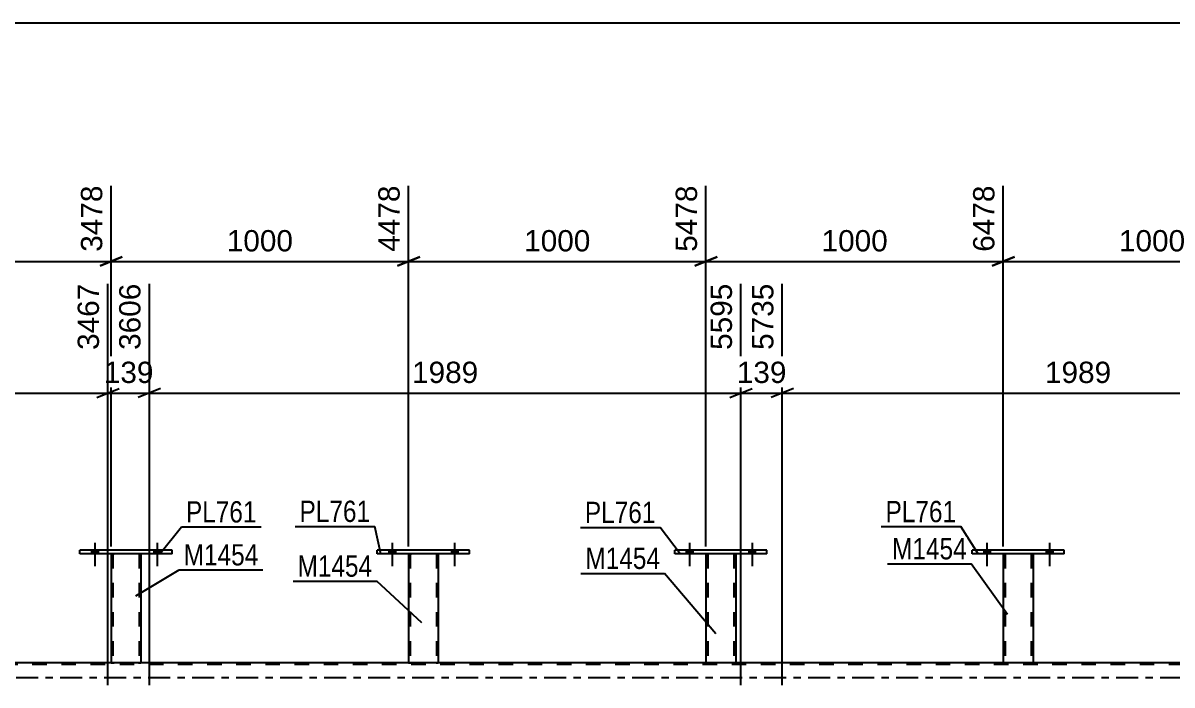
# Model space of a CAD drawing. Header units: millimetres. Extents: x -111 to 730, y -414 to 180.
# Drawn here: x 87.7 to 242.3, y -1 to 88 of the extents above; entities that cross this region are included whole.
import ezdxf

# ---------------------------------------------------------------- set-up
doc = ezdxf.new("R2010")
doc.units = ezdxf.units.MM
doc.linetypes.add('DXK_LINE_DOT2', pattern=[3.9198, 1.9599, -1.9599])
doc.linetypes.add('DXK_LINE_DOT3', pattern=[5.9187, 2.979, -0.9799, 0.9799, -0.9799])
doc.styles.add('Arial', font='ARIAL.TTF', dxfattribs={"height": 0.2})
doc.styles.add('Arial Narrow', font='ARIALN.TTF', dxfattribs={"height": 0.2})

# ---------------------------------------------------------------- blocks, each defined once
blk = doc.blocks.new('Bolt-717263172-3336 - 2963')
at = {"linetype": 'Continuous'}
for points in [[(216.94, 16.64), (217.82, 16.64), (217.82, 17.12), (216.94, 17.12)], [(225.34, 16.64), (226.22, 16.64), (226.22, 17.12), (225.34, 17.12)]]:
    blk.add_hatch(color=1, dxfattribs=at).paths.add_polyline_path(points)
at = {"color": 1, "linetype": 'Continuous'}
for p, q in [((216.94, 17.12), (216.94, 16.64)), ((217.38, 18.12), (217.38, 15)), ((217.82, 17.12), (217.82, 16.64)), ((225.34, 17.12), (225.34, 16.64)), ((225.78, 18.12), (225.78, 15)), ((226.22, 17.12), (226.22, 16.64))]:
    blk.add_line(p, q, dxfattribs=at)
blk = doc.blocks.new('Part-717263172-3258 - 2963')
at = {"color": 2, "linetype": 'Continuous'}
for p, q in [((215.38, 16.64), (215.38, 17.12)), ((227.78, 17.12), (215.38, 17.12)), ((227.78, 16.64), (227.78, 17.12)), ((227.78, 16.64), (215.38, 16.64))]:
    blk.add_line(p, q, dxfattribs=at)
blk = doc.blocks.new('Part-717263172-3263 - 2963')
at = {"color": 7, "linetype": 'DXK_LINE_DOT2'}
for p, q in [((219.58, 16.64), (219.58, 16.65)), ((219.58, 16.65), (219.58, 16.64)), ((219.61, 16.65), (219.58, 16.65)), ((219.58, 16.64), (219.58, 16.64)), ((219.58, 16.64), (219.61, 16.64)), ((219.72, 16.65), (219.61, 16.65)), ((219.61, 16.64), (219.72, 16.64)), ((219.87, 16.65), (219.72, 16.65)), ((219.72, 16.64), (219.87, 16.64)), ((219.82, 16.65), (219.82, 16.64)), ((219.82, 16.65), (219.82, 2)), ((219.82, 16.65), (219.84, 16.65)), ((219.84, 16.64), (219.82, 16.64)), ((219.84, 16.65), (219.89, 16.65)), ((219.89, 16.64), (219.84, 16.64)), ((223.28, 16.65), (219.87, 16.65)), ((223.28, 16.64), (219.87, 16.64)), ((219.89, 16.65), (219.97, 16.65)), ((223.19, 16.64), (219.89, 16.64)), ((223.27, 16.65), (219.97, 16.65)), ((223.27, 16.64), (223.19, 16.64)), ((223.27, 16.65), (223.32, 16.65)), ((223.32, 16.64), (223.27, 16.64)), ((223.44, 16.65), (223.28, 16.65)), ((223.28, 16.64), (223.44, 16.64)), ((223.32, 16.65), (223.34, 16.65)), ((223.34, 16.64), (223.32, 16.64)), ((223.34, 16.64), (223.34, 16.65)), ((223.34, 16.65), (223.34, 2)), ((223.54, 16.65), (223.44, 16.65)), ((223.44, 16.64), (223.54, 16.64)), ((223.58, 16.65), (223.54, 16.65)), ((223.54, 16.64), (223.58, 16.64)), ((223.58, 16.65), (223.58, 16.64)), ((223.58, 16.64), (223.58, 16.65)), ((223.58, 16.64), (223.58, 16.64)), ((219.58, 2), (219.61, 2)), ((219.61, 2), (219.72, 2)), ((219.72, 2), (219.87, 2)), ((219.84, 2), (219.82, 2)), ((219.82, 2), (219.84, 2)), ((219.89, 2), (219.84, 2)), ((219.84, 2), (219.87, 2)), ((223.28, 2), (219.87, 2)), ((219.87, 2), (219.89, 2)), ((223.19, 2), (219.89, 2)), ((219.89, 2), (219.97, 2)), ((223.27, 2), (219.97, 2)), ((223.27, 2), (223.19, 2)), ((223.32, 2), (223.27, 2)), ((223.27, 2), (223.32, 2)), ((223.28, 2), (223.44, 2)), ((223.34, 2), (223.32, 2)), ((223.32, 2), (223.34, 2)), ((223.44, 2), (223.54, 2)), ((223.54, 2), (223.58, 2))]:
    blk.add_line(p, q, dxfattribs=at)
at = {"color": 2, "linetype": 'Continuous'}
for p, q in [((219.58, 16.64), (219.58, 2)), ((223.58, 16.64), (223.58, 2)), ((219.61, 2), (219.58, 2)), ((219.72, 2), (219.61, 2)), ((219.87, 2), (219.72, 2)), ((223.28, 2), (219.87, 2)), ((223.44, 2), (223.28, 2)), ((223.54, 2), (223.44, 2)), ((223.58, 2), (223.54, 2))]:
    blk.add_line(p, q, dxfattribs=at)
blk = doc.blocks.new('Part-717263172-3284 - 2963')
at = {"color": 2, "linetype": 'Continuous'}
for p, q in [((95.38, 16.64), (95.38, 17.12)), ((107.78, 17.12), (95.38, 17.12)), ((107.78, 16.64), (107.78, 17.12)), ((107.78, 16.64), (95.38, 16.64))]:
    blk.add_line(p, q, dxfattribs=at)
blk = doc.blocks.new('Part-717263172-3289 - 2963')
at = {"color": 7, "linetype": 'DXK_LINE_DOT2'}
for p, q in [((99.58, 16.64), (99.58, 16.65)), ((99.58, 16.65), (99.58, 16.64)), ((99.61, 16.65), (99.58, 16.65)), ((99.58, 16.64), (99.58, 16.64)), ((99.58, 16.64), (99.61, 16.64)), ((99.72, 16.65), (99.61, 16.65)), ((99.61, 16.64), (99.72, 16.64)), ((99.87, 16.65), (99.72, 16.65)), ((99.72, 16.64), (99.87, 16.64)), ((99.82, 16.65), (99.82, 16.64)), ((99.82, 16.65), (99.82, 2)), ((99.82, 16.65), (99.84, 16.65)), ((99.84, 16.64), (99.82, 16.64)), ((99.84, 16.65), (99.89, 16.65)), ((99.89, 16.64), (99.84, 16.64)), ((103.28, 16.65), (99.87, 16.65)), ((103.28, 16.64), (99.87, 16.64)), ((99.89, 16.65), (99.97, 16.65)), ((103.19, 16.64), (99.89, 16.64)), ((103.27, 16.65), (99.97, 16.65)), ((103.27, 16.64), (103.19, 16.64)), ((103.27, 16.65), (103.32, 16.65)), ((103.32, 16.64), (103.27, 16.64)), ((103.44, 16.65), (103.28, 16.65)), ((103.28, 16.64), (103.44, 16.64)), ((103.32, 16.65), (103.34, 16.65)), ((103.34, 16.64), (103.32, 16.64)), ((103.34, 16.64), (103.34, 16.65)), ((103.34, 16.65), (103.34, 2)), ((103.54, 16.65), (103.44, 16.65)), ((103.44, 16.64), (103.54, 16.64)), ((103.58, 16.65), (103.54, 16.65)), ((103.54, 16.64), (103.58, 16.64)), ((103.58, 16.65), (103.58, 16.64)), ((103.58, 16.64), (103.58, 16.65)), ((103.58, 16.64), (103.58, 16.64)), ((99.58, 2), (99.61, 2)), ((99.61, 2), (99.72, 2)), ((99.72, 2), (99.87, 2)), ((99.84, 2), (99.82, 2)), ((99.82, 2), (99.84, 2)), ((99.89, 2), (99.84, 2)), ((99.84, 2), (99.89, 2)), ((103.28, 2), (99.87, 2)), ((103.19, 2), (99.89, 2)), ((99.89, 2), (99.97, 2)), ((103.27, 2), (99.97, 2)), ((103.27, 2), (103.19, 2)), ((103.32, 2), (103.27, 2)), ((103.27, 2), (103.32, 2)), ((103.28, 2), (103.44, 2)), ((103.34, 2), (103.32, 2)), ((103.32, 2), (103.34, 2)), ((103.44, 2), (103.54, 2)), ((103.54, 2), (103.58, 2))]:
    blk.add_line(p, q, dxfattribs=at)
at = {"color": 2, "linetype": 'Continuous'}
for p, q in [((99.58, 16.64), (99.58, 2)), ((103.58, 16.64), (103.58, 2)), ((99.61, 2), (99.58, 2)), ((99.72, 2), (99.61, 2)), ((99.87, 2), (99.72, 2)), ((103.28, 2), (99.87, 2)), ((103.44, 2), (103.28, 2)), ((103.54, 2), (103.44, 2)), ((103.58, 2), (103.54, 2))]:
    blk.add_line(p, q, dxfattribs=at)
blk = doc.blocks.new('Part-717263172-3294 - 2963')
at = {"color": 2, "linetype": 'Continuous'}
for p, q in [((135.38, 16.64), (135.38, 17.12)), ((147.78, 17.12), (135.38, 17.12)), ((147.78, 16.64), (147.78, 17.12)), ((147.78, 16.64), (135.38, 16.64))]:
    blk.add_line(p, q, dxfattribs=at)
blk = doc.blocks.new('Part-717263172-3299 - 2963')
at = {"color": 7, "linetype": 'DXK_LINE_DOT2'}
for p, q in [((139.58, 16.64), (139.58, 16.65)), ((139.58, 16.65), (139.58, 16.64)), ((139.61, 16.65), (139.58, 16.65)), ((139.58, 16.64), (139.58, 16.64)), ((139.58, 16.64), (139.61, 16.64)), ((139.72, 16.65), (139.61, 16.65)), ((139.61, 16.64), (139.72, 16.64)), ((139.87, 16.65), (139.72, 16.65)), ((139.72, 16.64), (139.87, 16.64)), ((139.82, 16.65), (139.82, 16.64)), ((139.82, 16.65), (139.82, 2)), ((139.82, 16.65), (139.84, 16.65)), ((139.84, 16.64), (139.82, 16.64)), ((139.84, 16.65), (139.89, 16.65)), ((139.89, 16.64), (139.84, 16.64)), ((143.28, 16.65), (139.87, 16.65)), ((143.28, 16.64), (139.87, 16.64)), ((139.89, 16.65), (139.97, 16.65)), ((143.19, 16.64), (139.89, 16.64)), ((143.27, 16.65), (139.97, 16.65)), ((143.27, 16.64), (143.19, 16.64)), ((143.27, 16.65), (143.32, 16.65)), ((143.32, 16.64), (143.27, 16.64)), ((143.44, 16.65), (143.28, 16.65)), ((143.28, 16.64), (143.44, 16.64)), ((143.32, 16.65), (143.34, 16.65)), ((143.34, 16.64), (143.32, 16.64)), ((143.34, 16.64), (143.34, 16.65)), ((143.34, 16.65), (143.34, 2)), ((143.54, 16.65), (143.44, 16.65)), ((143.44, 16.64), (143.54, 16.64)), ((143.58, 16.65), (143.54, 16.65)), ((143.54, 16.64), (143.58, 16.64)), ((143.58, 16.65), (143.58, 16.64)), ((143.58, 16.64), (143.58, 16.65)), ((143.58, 16.64), (143.58, 16.64)), ((139.58, 2), (139.61, 2)), ((139.61, 2), (139.72, 2)), ((139.72, 2), (139.87, 2)), ((139.84, 2), (139.82, 2)), ((139.82, 2), (139.84, 2)), ((139.89, 2), (139.84, 2)), ((139.84, 2), (139.89, 2)), ((143.28, 2), (139.87, 2)), ((143.19, 2), (139.89, 2)), ((139.89, 2), (139.97, 2)), ((143.32, 2), (139.97, 2)), ((143.27, 2), (143.19, 2)), ((143.32, 2), (143.27, 2)), ((143.28, 2), (143.44, 2)), ((143.34, 2), (143.32, 2)), ((143.32, 2), (143.34, 2)), ((143.44, 2), (143.54, 2)), ((143.54, 2), (143.58, 2))]:
    blk.add_line(p, q, dxfattribs=at)
at = {"color": 2, "linetype": 'Continuous'}
for p, q in [((139.58, 16.64), (139.58, 2)), ((143.58, 16.64), (143.58, 2)), ((139.61, 2), (139.58, 2)), ((139.72, 2), (139.61, 2)), ((139.87, 2), (139.72, 2)), ((143.28, 2), (139.87, 2)), ((143.44, 2), (143.28, 2)), ((143.54, 2), (143.44, 2)), ((143.58, 2), (143.54, 2))]:
    blk.add_line(p, q, dxfattribs=at)
blk = doc.blocks.new('Part-717263172-3304 - 2963')
at = {"color": 2, "linetype": 'Continuous'}
for p, q in [((175.38, 16.64), (175.38, 17.12)), ((187.78, 17.12), (175.38, 17.12)), ((187.78, 16.64), (187.78, 17.12)), ((187.78, 16.64), (175.38, 16.64))]:
    blk.add_line(p, q, dxfattribs=at)
blk = doc.blocks.new('Bolt-717263172-3335 - 2963')
at = {"linetype": 'Continuous'}
for points in [[(216.94, 16.64), (217.82, 16.64), (217.82, 17.12), (216.94, 17.12)], [(225.34, 16.64), (226.22, 16.64), (226.22, 17.12), (225.34, 17.12)]]:
    blk.add_hatch(color=1, dxfattribs=at).paths.add_polyline_path(points)
at = {"color": 1, "linetype": 'Continuous'}
for p, q in [((216.94, 17.12), (216.94, 16.64)), ((217.38, 18.12), (217.38, 15)), ((217.82, 17.12), (217.82, 16.64)), ((225.34, 17.12), (225.34, 16.64)), ((225.78, 18.12), (225.78, 15)), ((226.22, 17.12), (226.22, 16.64))]:
    blk.add_line(p, q, dxfattribs=at)
blk = doc.blocks.new('Part-717263172-3351 - 2963')
at = {"color": 7, "linetype": 'DXK_LINE_DOT2'}
for p, q in [((635.78, 1.76), (-39.54, 1.76)), ((103.58, 2), (99.58, 2)), ((143.58, 2), (139.58, 2)), ((183.58, 2), (179.58, 2)), ((223.58, 2), (219.58, 2))]:
    blk.add_line(p, q, dxfattribs=at)
at = {"color": 2, "linetype": 'Continuous'}
for p, q in [((99.58, 2), (63.58, 2)), ((139.58, 2), (103.58, 2)), ((179.58, 2), (143.58, 2)), ((219.58, 2), (183.58, 2)), ((259.58, 2), (223.58, 2))]:
    blk.add_line(p, q, dxfattribs=at)
at = {"color": 7, "linetype": 'DXK_LINE_DOT3'}
blk.add_line((-49.34, 0), (635.78, 0), dxfattribs=at)
blk = doc.blocks.new('Part-717263172-3393 - 2963')
at = {"color": 7, "linetype": 'DXK_LINE_DOT2'}
for p, q in [((179.58, 16.64), (179.58, 16.65)), ((179.58, 16.65), (179.58, 16.64)), ((179.61, 16.65), (179.58, 16.65)), ((179.58, 16.64), (179.58, 16.64)), ((179.58, 16.64), (179.61, 16.64)), ((179.72, 16.65), (179.61, 16.65)), ((179.61, 16.64), (179.72, 16.64)), ((179.87, 16.65), (179.72, 16.65)), ((179.72, 16.64), (179.87, 16.64)), ((179.82, 16.65), (179.82, 16.64)), ((179.82, 16.65), (179.82, 2)), ((179.82, 16.65), (179.84, 16.65)), ((179.84, 16.64), (179.82, 16.64)), ((179.84, 16.65), (179.89, 16.65)), ((179.89, 16.64), (179.84, 16.64)), ((183.28, 16.65), (179.87, 16.65)), ((183.28, 16.64), (179.87, 16.64)), ((179.89, 16.65), (179.97, 16.65)), ((183.19, 16.64), (179.89, 16.64)), ((183.27, 16.65), (179.97, 16.65)), ((183.27, 16.64), (183.19, 16.64)), ((183.27, 16.65), (183.32, 16.65)), ((183.32, 16.64), (183.27, 16.64)), ((183.44, 16.65), (183.28, 16.65)), ((183.28, 16.64), (183.44, 16.64)), ((183.32, 16.65), (183.34, 16.65)), ((183.34, 16.64), (183.32, 16.64)), ((183.34, 16.64), (183.34, 16.65)), ((183.34, 16.65), (183.34, 2)), ((183.54, 16.65), (183.44, 16.65)), ((183.44, 16.64), (183.54, 16.64)), ((183.58, 16.65), (183.54, 16.65)), ((183.54, 16.64), (183.58, 16.64)), ((183.58, 16.65), (183.58, 16.64)), ((183.58, 16.64), (183.58, 16.65)), ((183.58, 16.64), (183.58, 16.64)), ((179.58, 2), (179.61, 2)), ((179.61, 2), (179.72, 2)), ((179.72, 2), (179.87, 2)), ((179.84, 2), (179.82, 2)), ((179.82, 2), (179.84, 2)), ((179.89, 2), (179.84, 2)), ((179.84, 2), (179.89, 2)), ((183.28, 2), (179.87, 2)), ((183.19, 2), (179.89, 2)), ((179.89, 2), (179.97, 2)), ((183.32, 2), (179.97, 2)), ((183.27, 2), (183.19, 2)), ((183.32, 2), (183.27, 2)), ((183.28, 2), (183.44, 2)), ((183.34, 2), (183.32, 2)), ((183.32, 2), (183.34, 2)), ((183.44, 2), (183.54, 2)), ((183.54, 2), (183.58, 2))]:
    blk.add_line(p, q, dxfattribs=at)
at = {"color": 2, "linetype": 'Continuous'}
for p, q in [((179.58, 16.64), (179.58, 2)), ((183.58, 16.64), (183.58, 2)), ((179.61, 2), (179.58, 2)), ((179.72, 2), (179.61, 2)), ((179.87, 2), (179.72, 2)), ((183.28, 2), (179.87, 2)), ((183.44, 2), (183.28, 2)), ((183.54, 2), (183.44, 2)), ((183.58, 2), (183.54, 2))]:
    blk.add_line(p, q, dxfattribs=at)
blk = doc.blocks.new('Bolt-717263172-3420 - 2963')
at = {"linetype": 'Continuous'}
for points in [[(96.94, 16.64), (97.82, 16.64), (97.82, 17.12), (96.94, 17.12)], [(105.34, 16.64), (106.22, 16.64), (106.22, 17.12), (105.34, 17.12)]]:
    blk.add_hatch(color=1, dxfattribs=at).paths.add_polyline_path(points)
at = {"color": 1, "linetype": 'Continuous'}
for p, q in [((96.94, 17.12), (96.94, 16.64)), ((97.38, 18.12), (97.38, 15)), ((97.82, 17.12), (97.82, 16.64)), ((105.34, 17.12), (105.34, 16.64)), ((105.78, 18.12), (105.78, 15)), ((106.22, 17.12), (106.22, 16.64))]:
    blk.add_line(p, q, dxfattribs=at)
blk = doc.blocks.new('Bolt-717263172-3421 - 2963')
at = {"linetype": 'Continuous'}
for points in [[(96.94, 16.64), (97.82, 16.64), (97.82, 17.12), (96.94, 17.12)], [(105.34, 16.64), (106.22, 16.64), (106.22, 17.12), (105.34, 17.12)]]:
    blk.add_hatch(color=1, dxfattribs=at).paths.add_polyline_path(points)
at = {"color": 1, "linetype": 'Continuous'}
for p, q in [((96.94, 17.12), (96.94, 16.64)), ((97.38, 18.12), (97.38, 15)), ((97.82, 17.12), (97.82, 16.64)), ((105.34, 17.12), (105.34, 16.64)), ((105.78, 18.12), (105.78, 15)), ((106.22, 17.12), (106.22, 16.64))]:
    blk.add_line(p, q, dxfattribs=at)
blk = doc.blocks.new('Bolt-717263172-3422 - 2963')
at = {"linetype": 'Continuous'}
for points in [[(136.94, 16.64), (137.82, 16.64), (137.82, 17.12), (136.94, 17.12)], [(145.34, 16.64), (146.22, 16.64), (146.22, 17.12), (145.34, 17.12)]]:
    blk.add_hatch(color=1, dxfattribs=at).paths.add_polyline_path(points)
at = {"color": 1, "linetype": 'Continuous'}
for p, q in [((136.94, 17.12), (136.94, 16.64)), ((137.38, 18.12), (137.38, 15)), ((137.82, 17.12), (137.82, 16.64)), ((145.34, 17.12), (145.34, 16.64)), ((145.78, 18.12), (145.78, 15)), ((146.22, 17.12), (146.22, 16.64))]:
    blk.add_line(p, q, dxfattribs=at)
blk = doc.blocks.new('Bolt-717263172-3423 - 2963')
at = {"linetype": 'Continuous'}
for points in [[(136.94, 16.64), (137.82, 16.64), (137.82, 17.12), (136.94, 17.12)], [(145.34, 16.64), (146.22, 16.64), (146.22, 17.12), (145.34, 17.12)]]:
    blk.add_hatch(color=1, dxfattribs=at).paths.add_polyline_path(points)
at = {"color": 1, "linetype": 'Continuous'}
for p, q in [((136.94, 17.12), (136.94, 16.64)), ((137.38, 18.12), (137.38, 15)), ((137.82, 17.12), (137.82, 16.64)), ((145.34, 17.12), (145.34, 16.64)), ((145.78, 18.12), (145.78, 15)), ((146.22, 17.12), (146.22, 16.64))]:
    blk.add_line(p, q, dxfattribs=at)
blk = doc.blocks.new('Bolt-717263172-3424 - 2963')
at = {"linetype": 'Continuous'}
for points in [[(176.94, 16.64), (177.82, 16.64), (177.82, 17.12), (176.94, 17.12)], [(185.34, 16.64), (186.22, 16.64), (186.22, 17.12), (185.34, 17.12)]]:
    blk.add_hatch(color=1, dxfattribs=at).paths.add_polyline_path(points)
at = {"color": 1, "linetype": 'Continuous'}
for p, q in [((176.94, 17.12), (176.94, 16.64)), ((177.38, 18.12), (177.38, 15)), ((177.82, 17.12), (177.82, 16.64)), ((185.34, 17.12), (185.34, 16.64)), ((185.78, 18.12), (185.78, 15)), ((186.22, 17.12), (186.22, 16.64))]:
    blk.add_line(p, q, dxfattribs=at)
blk = doc.blocks.new('Bolt-717263172-3425 - 2963')
at = {"linetype": 'Continuous'}
for points in [[(176.94, 16.64), (177.82, 16.64), (177.82, 17.12), (176.94, 17.12)], [(185.34, 16.64), (186.22, 16.64), (186.22, 17.12), (185.34, 17.12)]]:
    blk.add_hatch(color=1, dxfattribs=at).paths.add_polyline_path(points)
at = {"color": 1, "linetype": 'Continuous'}
for p, q in [((176.94, 17.12), (176.94, 16.64)), ((177.38, 18.12), (177.38, 15)), ((177.82, 17.12), (177.82, 16.64)), ((185.34, 17.12), (185.34, 16.64)), ((185.78, 18.12), (185.78, 15)), ((186.22, 17.12), (186.22, 16.64))]:
    blk.add_line(p, q, dxfattribs=at)
blk = doc.blocks.new('StraightDimension-717263172-15062 - 2963')
at = {"color": 7, "linetype": 'Continuous'}
for p, q in [((99.58, 17.64), (99.58, 66.16)), ((139.58, 17.64), (139.58, 66.16)), ((101.08, 56.57), (98.08, 55.37)), ((99.58, 55.97), (139.58, 55.97)), ((138.08, 55.37), (141.08, 56.57))]:
    blk.add_line(p, q, dxfattribs=at)
at = {"color": 0, "linetype": 'Continuous'}
blk.add_wipeout([(138.98, 66.76), (134.78, 66.76), (134.78, 56.67), (138.98, 56.67)], dxfattribs=at)
at = {"color": 0}
blk.add_wipeout([(124.62, 56.72), (124.62, 60.92), (114.53, 60.92), (114.53, 56.72)], dxfattribs=at)
at = {"color": 3, "linetype": 'Continuous', "style": 'Arial'}
blk.add_text('4478', height=2.865, rotation=90.0002, dxfattribs=at).set_placement((138.38, 57.27))
at = {"color": 3, "style": 'Arial'}
blk.add_text('1000', height=2.865, dxfattribs=at).set_placement((115.13, 57.32))
blk = doc.blocks.new('StraightDimension-717263172-15059 - 2963')
at = {"color": 7, "linetype": 'Continuous'}
for p, q in [((219.58, 17.64), (219.58, 66.16)), ((259.58, 17.64), (259.58, 66.16)), ((221.08, 56.57), (218.08, 55.37)), ((219.58, 55.97), (259.58, 55.97)), ((258.08, 55.37), (261.08, 56.57))]:
    blk.add_line(p, q, dxfattribs=at)
at = {"color": 0, "linetype": 'Continuous'}
blk.add_wipeout([(258.98, 66.76), (254.78, 66.76), (254.78, 56.67), (258.98, 56.67)], dxfattribs=at)
at = {"color": 0}
blk.add_wipeout([(244.63, 56.72), (244.63, 60.92), (234.53, 60.92), (234.53, 56.72)], dxfattribs=at)
at = {"color": 3, "linetype": 'Continuous', "style": 'Arial'}
blk.add_text('7478', height=2.865, rotation=90.0002, dxfattribs=at).set_placement((258.38, 57.27))
at = {"color": 3, "style": 'Arial'}
blk.add_text('1000', height=2.865, dxfattribs=at).set_placement((235.13, 57.32))
blk = doc.blocks.new('StraightDimension-717263172-15063 - 2963')
at = {"color": 7, "linetype": 'Continuous'}
for p, q in [((59.58, 17.64), (59.58, 66.16)), ((99.58, 17.64), (99.58, 66.16)), ((61.08, 56.57), (58.08, 55.37)), ((59.58, 55.97), (99.58, 55.97)), ((98.08, 55.37), (101.08, 56.57))]:
    blk.add_line(p, q, dxfattribs=at)
at = {"color": 0, "linetype": 'Continuous'}
blk.add_wipeout([(98.98, 66.76), (94.78, 66.76), (94.78, 56.67), (98.98, 56.67)], dxfattribs=at)
at = {"color": 0}
blk.add_wipeout([(84.63, 56.72), (84.63, 60.92), (74.53, 60.92), (74.53, 56.72)], dxfattribs=at)
at = {"color": 3, "linetype": 'Continuous', "style": 'Arial'}
blk.add_text('3478', height=2.865, rotation=90.0002, dxfattribs=at).set_placement((98.38, 57.27))
at = {"color": 3, "style": 'Arial'}
blk.add_text('1000', height=2.865, dxfattribs=at).set_placement((75.13, 57.32))
blk = doc.blocks.new('StraightDimension-717263172-3972 - 2963')
at = {"color": 7, "linetype": 'Continuous'}
for p, q in [((99.14, -1), (99.14, 52.97)), ((104.72, -1), (104.72, 52.97)), ((97.64, 37.67), (100.64, 38.87)), ((106.22, 38.87), (103.22, 37.67)), ((99.14, 38.27), (104.72, 38.27))]:
    blk.add_line(p, q, dxfattribs=at)
at = {"color": 0}
blk.add_wipeout([(105.86, 39.02), (105.86, 43.22), (97.99, 43.22), (97.99, 39.02)], dxfattribs=at)
at = {"color": 3, "style": 'Arial'}
blk.add_text('139', height=2.865, dxfattribs=at).set_placement((98.59, 39.62))
at = {"color": 0, "linetype": 'Continuous'}
blk.add_wipeout([(104.12, 53.57), (99.92, 53.57), (99.92, 43.47), (104.12, 43.47)], dxfattribs=at)
at = {"color": 3, "linetype": 'Continuous', "style": 'Arial'}
blk.add_text('3606', height=2.865, rotation=90.0002, dxfattribs=at).set_placement((103.52, 44.07))
blk = doc.blocks.new('StraightDimension-717263172-3996 - 2963')
at = {"color": 7, "linetype": 'Continuous'}
for p, q in [((19.58, -1), (19.58, 52.97)), ((99.14, -1), (99.14, 52.97)), ((21.08, 38.87), (18.08, 37.67)), ((97.64, 37.67), (100.64, 38.87)), ((19.58, 38.27), (99.14, 38.27))]:
    blk.add_line(p, q, dxfattribs=at)
at = {"color": 0, "linetype": 'Continuous'}
blk.add_wipeout([(98.54, 53.57), (94.34, 53.57), (94.34, 43.47), (98.54, 43.47)], dxfattribs=at)
at = {"color": 0}
blk.add_wipeout([(64.41, 39.02), (64.41, 43.22), (54.31, 43.22), (54.31, 39.02)], dxfattribs=at)
at = {"color": 3, "linetype": 'Continuous', "style": 'Arial'}
blk.add_text('3467', height=2.865, rotation=90.0002, dxfattribs=at).set_placement((97.94, 44.07))
at = {"color": 3, "style": 'Arial'}
blk.add_text('1989', height=2.865, dxfattribs=at).set_placement((54.91, 39.62))
blk = doc.blocks.new('StraightDimension-717263172-4018 - 2963')
at = {"color": 7, "linetype": 'Continuous'}
for p, q in [((104.72, -1), (104.72, 52.97)), ((184.28, -1), (184.28, 52.97)), ((106.22, 38.87), (103.22, 37.67)), ((182.78, 37.67), (185.78, 38.87)), ((104.72, 38.27), (184.28, 38.27))]:
    blk.add_line(p, q, dxfattribs=at)
at = {"color": 0, "linetype": 'Continuous'}
blk.add_wipeout([(183.68, 53.57), (179.48, 53.57), (179.48, 43.47), (183.68, 43.47)], dxfattribs=at)
at = {"color": 0}
blk.add_wipeout([(149.54, 39.02), (149.54, 43.22), (139.45, 43.22), (139.45, 39.02)], dxfattribs=at)
at = {"color": 3, "linetype": 'Continuous', "style": 'Arial'}
blk.add_text('5595', height=2.865, rotation=90.0002, dxfattribs=at).set_placement((183.08, 44.07))
at = {"color": 3, "style": 'Arial'}
blk.add_text('1989', height=2.865, dxfattribs=at).set_placement((140.05, 39.62))
blk = doc.blocks.new('StraightDimension-717263172-4075 - 2963')
at = {"color": 7, "linetype": 'Continuous'}
for p, q in [((189.85, -1), (189.85, 52.97)), ((269.41, -1), (269.41, 52.97)), ((191.35, 38.87), (188.35, 37.67)), ((267.91, 37.67), (270.91, 38.87)), ((189.85, 38.27), (269.41, 38.27))]:
    blk.add_line(p, q, dxfattribs=at)
at = {"color": 0, "linetype": 'Continuous'}
blk.add_wipeout([(268.81, 53.57), (264.61, 53.57), (264.61, 43.47), (268.81, 43.47)], dxfattribs=at)
at = {"color": 0}
blk.add_wipeout([(234.68, 39.02), (234.68, 43.22), (224.58, 43.22), (224.58, 39.02)], dxfattribs=at)
at = {"color": 3, "linetype": 'Continuous', "style": 'Arial'}
blk.add_text('7724', height=2.865, rotation=90.0002, dxfattribs=at).set_placement((268.21, 44.07))
at = {"color": 3, "style": 'Arial'}
blk.add_text('1989', height=2.865, dxfattribs=at).set_placement((225.18, 39.62))
blk = doc.blocks.new('StraightDimension-717263172-4097 - 2963')
at = {"color": 7, "linetype": 'Continuous'}
for p, q in [((184.28, -1), (184.28, 52.97)), ((189.85, -1), (189.85, 52.97)), ((182.78, 37.67), (185.78, 38.87)), ((191.35, 38.87), (188.35, 37.67)), ((184.28, 38.27), (189.85, 38.27))]:
    blk.add_line(p, q, dxfattribs=at)
at = {"color": 0}
blk.add_wipeout([(191, 39.02), (191, 43.22), (183.13, 43.22), (183.13, 39.02)], dxfattribs=at)
at = {"color": 3, "style": 'Arial'}
blk.add_text('139', height=2.865, dxfattribs=at).set_placement((183.73, 39.62))
at = {"color": 0, "linetype": 'Continuous'}
blk.add_wipeout([(189.25, 53.57), (185.05, 53.57), (185.05, 43.47), (189.25, 43.47)], dxfattribs=at)
at = {"color": 3, "linetype": 'Continuous', "style": 'Arial'}
blk.add_text('5735', height=2.865, rotation=90.0002, dxfattribs=at).set_placement((188.65, 44.07))
blk = doc.blocks.new('StraightDimension-717263172-15060 - 2963')
at = {"color": 7, "linetype": 'Continuous'}
for p, q in [((179.58, 17.64), (179.58, 66.16)), ((219.58, 17.64), (219.58, 66.16)), ((181.08, 56.57), (178.08, 55.37)), ((179.58, 55.97), (219.58, 55.97)), ((218.08, 55.37), (221.08, 56.57))]:
    blk.add_line(p, q, dxfattribs=at)
at = {"color": 0, "linetype": 'Continuous'}
blk.add_wipeout([(218.98, 66.76), (214.78, 66.76), (214.78, 56.67), (218.98, 56.67)], dxfattribs=at)
at = {"color": 0}
blk.add_wipeout([(204.62, 56.72), (204.62, 60.92), (194.53, 60.92), (194.53, 56.72)], dxfattribs=at)
at = {"color": 3, "linetype": 'Continuous', "style": 'Arial'}
blk.add_text('6478', height=2.865, rotation=90.0002, dxfattribs=at).set_placement((218.38, 57.27))
at = {"color": 3, "style": 'Arial'}
blk.add_text('1000', height=2.865, dxfattribs=at).set_placement((195.13, 57.32))
blk = doc.blocks.new('StraightDimension-717263172-15061 - 2963')
at = {"color": 7, "linetype": 'Continuous'}
for p, q in [((139.58, 17.64), (139.58, 66.16)), ((179.58, 17.64), (179.58, 66.16)), ((141.08, 56.57), (138.08, 55.37)), ((139.58, 55.97), (179.58, 55.97)), ((178.08, 55.37), (181.08, 56.57))]:
    blk.add_line(p, q, dxfattribs=at)
at = {"color": 0, "linetype": 'Continuous'}
blk.add_wipeout([(178.98, 66.76), (174.78, 66.76), (174.78, 56.67), (178.98, 56.67)], dxfattribs=at)
at = {"color": 0}
blk.add_wipeout([(164.62, 56.72), (164.62, 60.92), (154.53, 60.92), (154.53, 56.72)], dxfattribs=at)
at = {"color": 3, "linetype": 'Continuous', "style": 'Arial'}
blk.add_text('5478', height=2.865, rotation=90.0002, dxfattribs=at).set_placement((178.38, 57.27))
at = {"color": 3, "style": 'Arial'}
blk.add_text('1000', height=2.865, dxfattribs=at).set_placement((155.13, 57.32))
blk = doc.blocks.new('StraightDimension-717263172-6007 - 4900')
at = {"color": 7, "linetype": 'Continuous'}
blk.add_line((-40.18, 88.04), (670.27, 88.04), dxfattribs=at)
blk = doc.blocks.new('Mark-717263172-3254 - 2963')
at = {"color": 0}
blk.add_wipeout([(213.25, 20.9), (213.25, 23.9), (203.74, 23.9), (203.74, 20.9)], dxfattribs=at)
blk.add_wipeout([(213.25, 20.9), (213.25, 23.9), (203.74, 23.9), (203.74, 20.9)], dxfattribs=at)
at = {"color": 30, "linetype": 'Continuous'}
for p in [(203.14, 20.3), (216.19, 16.64)]:
    blk.add_line(p, (213.85, 20.3), dxfattribs=at)
at = {"color": 3, "style": 'Arial Narrow'}
blk.add_text('PL761', height=2.863, dxfattribs=at).set_placement((203.74, 20.9))
blk = doc.blocks.new('Mark-717263172-3259 - 2963')
at = {"color": 0}
blk.add_wipeout([(214.67, 15.9), (214.67, 18.9), (204.62, 18.9), (204.62, 15.9)], dxfattribs=at)
blk.add_wipeout([(214.67, 15.9), (214.67, 18.9), (204.62, 18.9), (204.62, 15.9)], dxfattribs=at)
at = {"color": 30, "linetype": 'Continuous'}
for p in [(204.02, 15.3), (220.14, 8.49)]:
    blk.add_line(p, (215.27, 15.3), dxfattribs=at)
at = {"color": 3, "style": 'Arial Narrow'}
blk.add_text('M1454', height=2.863, dxfattribs=at).set_placement((204.62, 15.9))
blk = doc.blocks.new('Mark-717263172-3280 - 2963')
at = {"color": 0}
blk.add_wipeout([(119.15, 20.86), (119.15, 23.86), (109.64, 23.86), (109.64, 20.86)], dxfattribs=at)
blk.add_wipeout([(119.15, 20.86), (119.15, 23.86), (109.64, 23.86), (109.64, 20.86)], dxfattribs=at)
at = {"color": 30, "linetype": 'Continuous'}
for p, q in [((106.14, 16.64), (109.04, 20.26)), ((109.04, 20.26), (119.75, 20.26))]:
    blk.add_line(p, q, dxfattribs=at)
at = {"color": 3, "style": 'Arial Narrow'}
blk.add_text('PL761', height=2.863, dxfattribs=at).set_placement((109.64, 20.86))
blk = doc.blocks.new('Mark-717263172-3285 - 2963')
at = {"color": 0}
blk.add_wipeout([(119.39, 15.08), (119.39, 18.08), (109.34, 18.08), (109.34, 15.08)], dxfattribs=at)
blk.add_wipeout([(119.39, 15.08), (119.39, 18.08), (109.34, 18.08), (109.34, 15.08)], dxfattribs=at)
at = {"color": 30, "linetype": 'Continuous'}
for p, q in [((102.92, 10.99), (108.74, 14.48)), ((108.74, 14.48), (119.99, 14.48))]:
    blk.add_line(p, q, dxfattribs=at)
at = {"color": 3, "style": 'Arial Narrow'}
blk.add_text('M1454', height=2.863, dxfattribs=at).set_placement((109.34, 15.08))
blk = doc.blocks.new('Mark-717263172-3290 - 2963')
at = {"color": 0}
blk.add_wipeout([(134.43, 20.93), (134.43, 23.93), (124.92, 23.93), (124.92, 20.93)], dxfattribs=at)
blk.add_wipeout([(134.43, 20.93), (134.43, 23.93), (124.92, 23.93), (124.92, 20.93)], dxfattribs=at)
at = {"color": 30, "linetype": 'Continuous'}
for p in [(124.32, 20.33), (135.87, 16.64)]:
    blk.add_line(p, (135.03, 20.33), dxfattribs=at)
at = {"color": 3, "style": 'Arial Narrow'}
blk.add_text('PL761', height=2.863, dxfattribs=at).set_placement((124.92, 20.93))
blk = doc.blocks.new('Mark-717263172-3295 - 2963')
at = {"color": 0}
blk.add_wipeout([(134.7, 13.57), (134.7, 16.57), (124.65, 16.57), (124.65, 13.57)], dxfattribs=at)
blk.add_wipeout([(134.7, 13.57), (134.7, 16.57), (124.65, 16.57), (124.65, 13.57)], dxfattribs=at)
at = {"color": 30, "linetype": 'Continuous'}
for p in [(124.05, 12.97), (141.35, 7.38)]:
    blk.add_line(p, (135.3, 12.97), dxfattribs=at)
at = {"color": 3, "style": 'Arial Narrow'}
blk.add_text('M1454', height=2.863, dxfattribs=at).set_placement((124.65, 13.57))
blk = doc.blocks.new('Mark-717263172-3300 - 2963')
at = {"color": 0}
blk.add_wipeout([(172.81, 20.78), (172.81, 23.78), (163.3, 23.78), (163.3, 20.78)], dxfattribs=at)
blk.add_wipeout([(172.81, 20.78), (172.81, 23.78), (163.3, 23.78), (163.3, 20.78)], dxfattribs=at)
at = {"color": 30, "linetype": 'Continuous'}
for p in [(162.7, 20.18), (176.1, 16.64)]:
    blk.add_line(p, (173.41, 20.18), dxfattribs=at)
at = {"color": 3, "style": 'Arial Narrow'}
blk.add_text('PL761', height=2.863, dxfattribs=at).set_placement((163.3, 20.78))
blk = doc.blocks.new('Mark-717263172-3389 - 2963')
at = {"color": 0}
blk.add_wipeout([(173.42, 14.61), (173.42, 17.61), (163.37, 17.61), (163.37, 14.61)], dxfattribs=at)
blk.add_wipeout([(173.42, 14.61), (173.42, 17.61), (163.37, 17.61), (163.37, 14.61)], dxfattribs=at)
at = {"color": 30, "linetype": 'Continuous'}
for p in [(162.77, 14.01), (180.91, 5.9)]:
    blk.add_line(p, (174.02, 14.01), dxfattribs=at)
at = {"color": 3, "style": 'Arial Narrow'}
blk.add_text('M1454', height=2.863, dxfattribs=at).set_placement((163.37, 14.61))

msp = doc.modelspace()

# ---------------------------------------------------------------- block references
for name in ['StraightDimension-717263172-6007 - 4900', 'Part-717263172-3284 - 2963', 'Bolt-717263172-3420 - 2963', 'Bolt-717263172-3421 - 2963', 'Part-717263172-3294 - 2963', 'Bolt-717263172-3422 - 2963', 'Bolt-717263172-3423 - 2963', 'Part-717263172-3304 - 2963', 'Bolt-717263172-3424 - 2963', 'Bolt-717263172-3425 - 2963', 'Part-717263172-3258 - 2963', 'Bolt-717263172-3336 - 2963', 'Bolt-717263172-3335 - 2963', 'Part-717263172-3289 - 2963', 'Part-717263172-3299 - 2963', 'Part-717263172-3393 - 2963', 'Part-717263172-3263 - 2963', 'Part-717263172-3351 - 2963']:
    msp.add_blockref(name, (0, 0))

# ---------------------------------------------------------------- next in the draw order: block references
for name in ['StraightDimension-717263172-15062 - 2963', 'StraightDimension-717263172-15059 - 2963']:
    msp.add_blockref(name, (0, 0))

# ---------------------------------------------------------------- next in the draw order: block references
for name in ['StraightDimension-717263172-15063 - 2963', 'StraightDimension-717263172-4075 - 2963']:
    msp.add_blockref(name, (0, 0))

# ---------------------------------------------------------------- next in the draw order: block references
msp.add_blockref('StraightDimension-717263172-3972 - 2963', (0, 0))

# ---------------------------------------------------------------- next in the draw order: block references
for name in ['StraightDimension-717263172-3996 - 2963', 'StraightDimension-717263172-4018 - 2963']:
    msp.add_blockref(name, (0, 0))

# ---------------------------------------------------------------- next in the draw order: block references
for name in ['StraightDimension-717263172-4097 - 2963', 'Mark-717263172-3280 - 2963', 'Mark-717263172-3290 - 2963']:
    msp.add_blockref(name, (0, 0))

# ---------------------------------------------------------------- next in the draw order: block references
for name in ['StraightDimension-717263172-15060 - 2963', 'Mark-717263172-3285 - 2963', 'Mark-717263172-3295 - 2963']:
    msp.add_blockref(name, (0, 0))

# ---------------------------------------------------------------- next in the draw order: block references
for name in ['StraightDimension-717263172-15061 - 2963', 'Mark-717263172-3254 - 2963']:
    msp.add_blockref(name, (0, 0))

# ---------------------------------------------------------------- next in the draw order: block references
for name in ['Mark-717263172-3300 - 2963', 'Mark-717263172-3259 - 2963']:
    msp.add_blockref(name, (0, 0))

# ---------------------------------------------------------------- next in the draw order: block references
msp.add_blockref('Mark-717263172-3389 - 2963', (0, 0))

doc.saveas('drawing.dxf')
